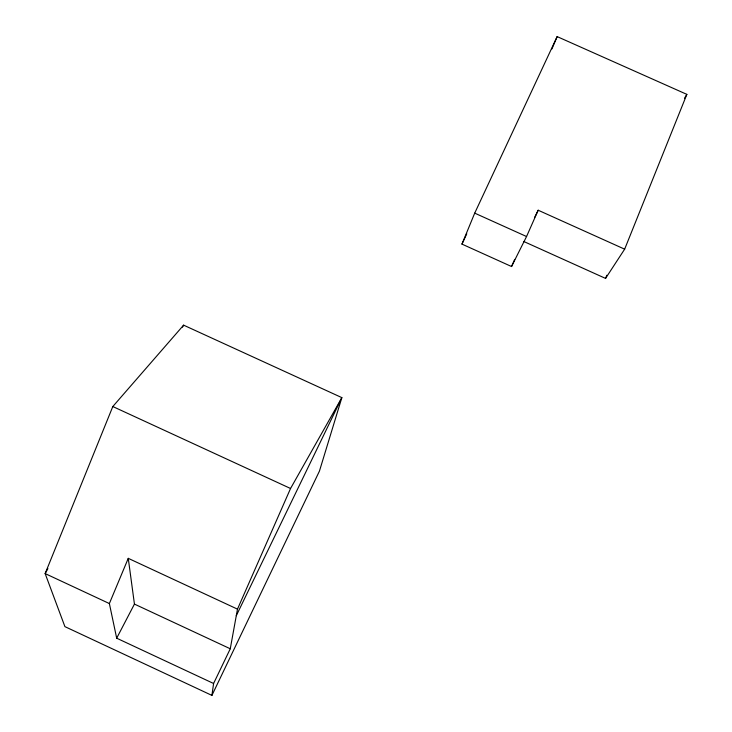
<?xml version="1.0" encoding="UTF-8"?>
<svg xmlns="http://www.w3.org/2000/svg" width="732" height="732" viewBox="0 0 732 732"><rect width="100%" height="100%" fill="white"/><g stroke="black" fill="none" stroke-linecap="round" stroke-linejoin="round"><path stroke-width="1.1" d="M211.914 695.4L213.588 683.487L230.269 648.772L237.479 609.134L290.549 488.491L341.862 397.632L183.604 325.154L112.81 406.535L45.146 573.586L64.91 626.629L211.914 695.4L319.436 471.115L341.862 397.632L236.28 615.722M624.652 249.173L686.854 94.373L557.144 36.6L474.711 213.14L461.965 244.113L511.549 266.53L526.555 236.528L538.185 210.23L624.652 249.173L605.556 278.407L523.856 241.533M605.556 278.407L606.837 275.241M213.588 683.487L116.681 638.185L109.37 603.552L128.265 558.342L237.479 609.134M551.928 48.943L557.144 36.6M511.549 266.53L514.706 259.403M461.965 244.113L466.778 233.782M534.717 217.194L538.185 210.23M116.681 638.185L134.441 604.092L128.265 558.342M47.919 568.599L45.146 573.586L109.37 603.552M182.488 327.149L183.604 325.154M684.512 98.234L686.854 94.373M474.711 213.14L526.555 236.528M112.81 406.535L290.549 488.491M134.441 604.092L230.269 648.772"/></g></svg>
